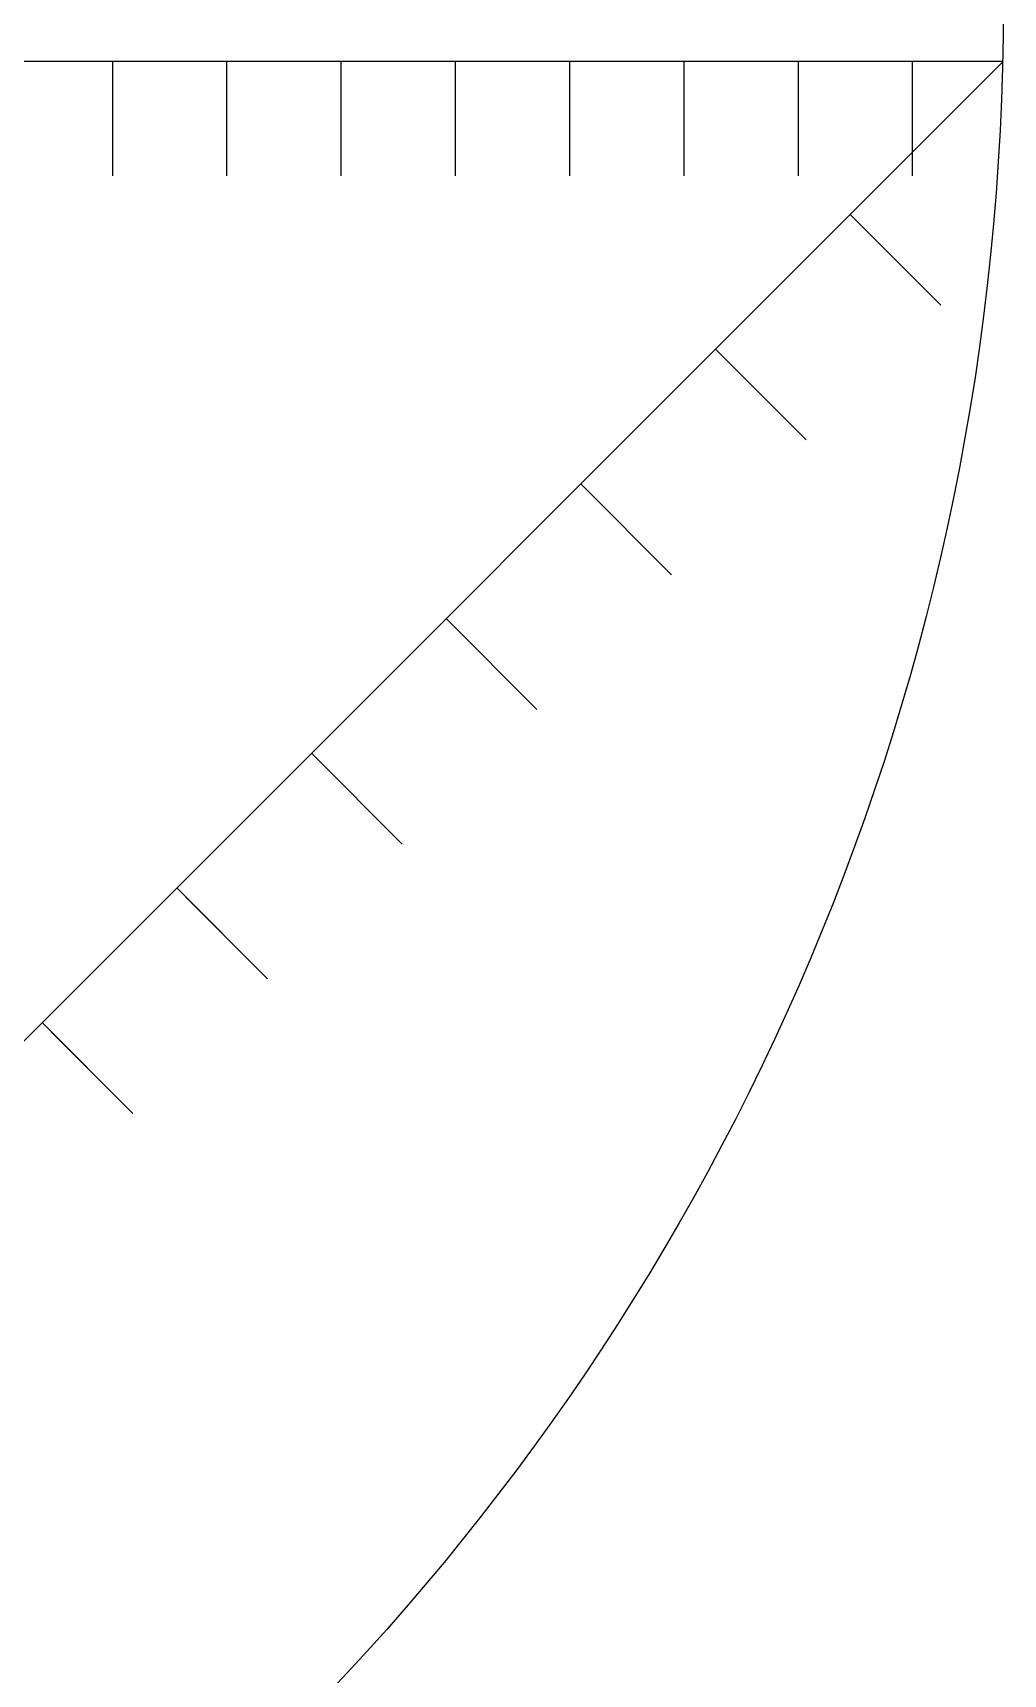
# Model space of a CAD drawing. Header units: millimetres. Extents: x -121190 to 167528, y -50070 to 22631.
# Drawn here: x 26332 to 26927, y 4154 to 5159 of the extents above; entities that cross this region are included whole.
import ezdxf

# ---------------------------------------------------------------- set-up
doc = ezdxf.new("R2010")
doc.units = ezdxf.units.MM
doc.header["$MEASUREMENT"] = 0
doc.layers.add('10.HATCH', color=9, linetype='Continuous')
doc.layers.add('CDC_03.BORDER', color=3, linetype='Continuous', lineweight=25)

msp = doc.modelspace()

# ---------------------------------------------------------------- linework, layer by layer
at = {"layer": '10.HATCH', "ltscale": 10}
for p, q in [((26381.2, 5141.8), (26381.2, 5071.8)), ((26451.2, 5141.8), (26451.2, 5071.8)), ((26521.2, 5141.8), (26521.2, 5071.8)), ((26591.2, 5141.8), (26591.2, 5071.8)), ((26661.2, 5141.8), (26661.2, 5071.8)), ((26731.2, 5141.8), (26731.2, 5071.8)), ((26801.2, 5141.8), (26801.2, 5071.8)), ((26871.2, 5141.8), (26871.2, 5071.8)), ((26833.1, 5048.1), (26888.7, 4992.5)), ((26750.6, 4965.6), (26806.2, 4910)), ((26668.1, 4883.1), (26723.7, 4827.5)), ((26585.6, 4800.7), (26641.2, 4745)), ((26503.1, 4718.2), (26558.7, 4662.5)), ((26420.6, 4635.7), (26476.2, 4580.1)), ((26426.2, 4630.1), (26456.5, 4599.8)), ((26338.1, 4553.2), (26393.7, 4497.6)), ((26343.7, 4547.6), (26393.7, 4497.6))]:
    msp.add_line(p, q, dxfattribs=at)
at = {"layer": 'CDC_03.BORDER', "ltscale": 10}
for q in [(25461.9, 5141.8), (25461.9, 3677.2)]:
    msp.add_line((26926.9, 5141.8), q, dxfattribs=at)
msp.add_circle((25426.9, 5176.8), 1500, dxfattribs=at)

doc.saveas('drawing.dxf')
